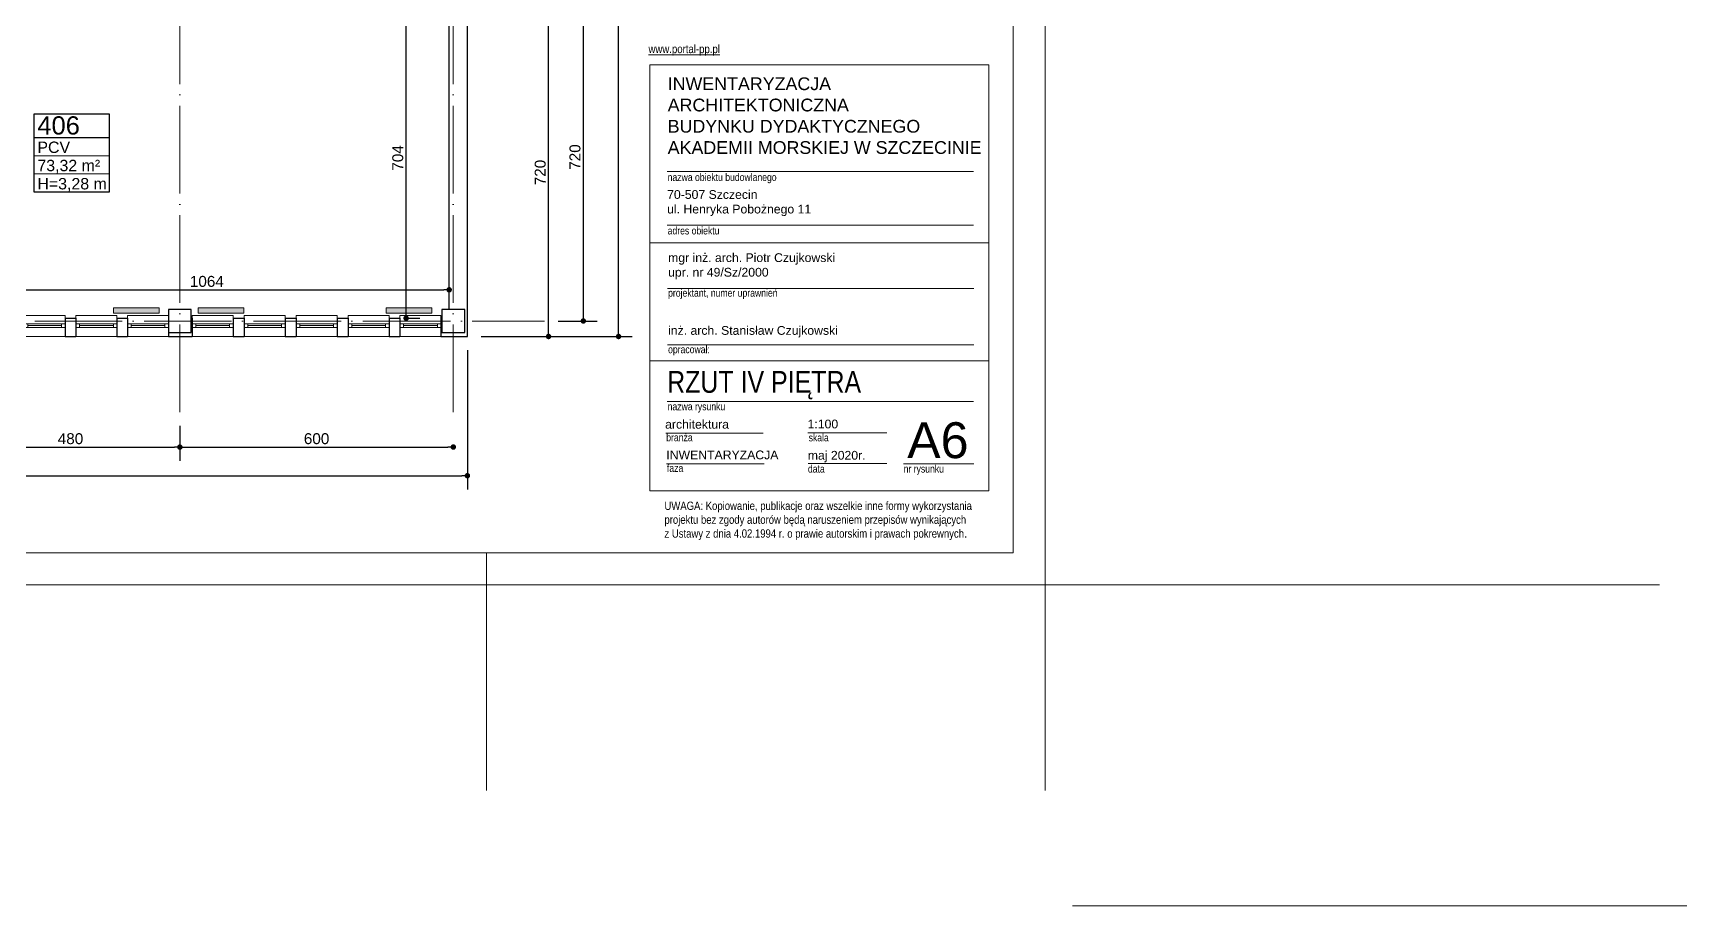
# Model space of a CAD drawing. Header units: millimetres. Extents: x 54 to 8480, y -22812 to 17434.
# Drawn here: x 4790 to 8420, y 3934 to 5851 of the extents above; entities that cross this region are included whole.
import ezdxf

# ---------------------------------------------------------------- set-up
doc = ezdxf.new("R2010")
doc.units = ezdxf.units.MM
doc.linetypes.add('ACAD_ISO04W100', pattern=[30, 24, -3, 0, -3])
doc.layers.add('grzejniki', color=104, linetype='Continuous')
doc.layers.add('TABELKI PO UWAGACH', color=5, linetype='Continuous')
for name, color, linetype, lineweight in [('osie', 132, 'ACAD_ISO04W100', 0), ('PLATFORMA', 7, 'Continuous', 0), ('STOLARKA', 97, 'Continuous', 0), ('tabelki', 151, 'Continuous', 0), ('wymiary', 150, 'Continuous', 0)]:
    doc.layers.add(name, color=color, linetype=linetype, lineweight=lineweight)
doc.styles.add('arial narrow', font='ARIALN.TTF', dxfattribs={"height": 15})
doc.styles.get("Standard").update_dxf_attribs({"font": 'arial.ttf'})
doc.dimstyles.new('ISO-25', dxfattribs={"dimtxt": 24, "dimasz": 12, "dimexe": 30, "dimexo": 30, "dimgap": 6, "dimtad": 1, "dimdec": 0, "dimtxsty": 'Standard', "dimblk": 'DOT', "dimcen": 2.5, "dimadec": 0, "dimazin": 0, "dimtfac": 1, "dimtdec": 0, "dimtmove": 0, "dimatfit": 3, "dimldrblk": 'DOT', "dimfxl": 1, "dimarcsym": 0})

# ---------------------------------------------------------------- blocks, each defined once
blk = doc.blocks.new('A$C13771EA7')
at = {"color": 132, "linetype": 'ACAD_ISO04W100', "lineweight": 0, "ltscale": 8}
for p, q in [((3511, -2874), (3511, 166)), ((4111, -2874), (4111, 166)), ((-169, -2674), (4311, -2674))]:
    blk.add_line(p, q, dxfattribs=at)
blk = doc.blocks.new('A$C4DC22848')
at = {"layer": 'STOLARKA', "lineweight": 0}
for p, q in [((0, 0), (90, 0)), ((8, -24), (82, -24)), ((0, -40), (0, -46)), ((0, -46), (90, -46)), ((90, -46), (90, -40))]:
    blk.add_line(p, q, dxfattribs=at)
for points in [[(0, -20), (90, -20), (90, -28), (0, -28)], [(0, -28), (8, -28), (8, -20), (0, -20)], [(82, -28), (90, -28), (90, -20), (82, -20)]]:
    blk.add_lwpolyline(points, close=True, dxfattribs=at)
blk = doc.blocks.new('_Dot')
at = {"color": 0, "linetype": 'ByBlock', "lineweight": -2}
blk.add_line((-0.5, 0), (-1, 0), dxfattribs=at)
at = {"color": 0, "linetype": 'ByBlock', "lineweight": 0, "const_width": 0.5}
blk.add_lwpolyline([(-0.25, 0, 1), (0.25, 0, 1)], format="xyb", close=True, dxfattribs=at)
blk = doc.blocks.new('*D74')
at = {"layer": 'Defpoints', "color": 0, "linetype": 'Continuous', "lineweight": 0}
for p in [(5912.6, 5938.7), (5998, 5938.7), (5912.6, 5218.7)]:
    blk.add_point(p, dxfattribs=at)
at = {"layer": 'wymiary', "color": 0, "linetype": 'Continuous', "lineweight": -2}
for p, q in [((5942.6, 5938.7), (6028, 5938.7)), ((5998, 5230.7), (5998, 5926.7)), ((5942.6, 5218.7), (6028, 5218.7))]:
    blk.add_line(p, q, dxfattribs=at)
at = {"layer": 'wymiary', "color": 0, "linetype": 'Continuous', "lineweight": -2, "xscale": 12, "yscale": 12, "zscale": 12}
for p, rotation in [((5998, 5938.7), 90), ((5998, 5218.7), 270)]:
    blk.add_blockref('_Dot', p, dxfattribs=dict(at, rotation=rotation))
at = {"layer": 'wymiary', "color": 0, "linetype": 'Continuous', "lineweight": 0, "insert": (5979.7, 5578.7), "char_height": 24, "attachment_point": 5, "rotation": 90}
blk.add_mtext('720', dxfattribs=at)
blk = doc.blocks.new('*D83')
at = {"layer": 'Defpoints', "color": 0, "linetype": 'Continuous', "lineweight": 0}
for p in [(4632.6, 5018.7), (5112.6, 5018.7), (5112.6, 4941.9)]:
    blk.add_point(p, dxfattribs=at)
at = {"layer": 'wymiary', "color": 0, "linetype": 'Continuous', "lineweight": -2}
for p, q in [((4632.6, 4988.7), (4632.6, 4911.9)), ((5112.6, 4988.7), (5112.6, 4911.9)), ((4644.6, 4941.9), (5100.6, 4941.9))]:
    blk.add_line(p, q, dxfattribs=at)
at = {"layer": 'wymiary', "color": 0, "linetype": 'Continuous', "lineweight": -2, "xscale": 12, "yscale": 12, "zscale": 12, "rotation": 180}
blk.add_blockref('_Dot', (4632.6, 4941.9), dxfattribs=at)
at = {"layer": 'wymiary', "color": 0, "linetype": 'Continuous', "lineweight": -2, "xscale": 12, "yscale": 12, "zscale": 12}
blk.add_blockref('_Dot', (5112.6, 4941.9), dxfattribs=at)
at = {"layer": 'wymiary', "color": 0, "linetype": 'Continuous', "lineweight": 0, "insert": (4872.6, 4960.2), "char_height": 24, "attachment_point": 5}
blk.add_mtext('480', dxfattribs=at)
blk = doc.blocks.new('*D84')
at = {"layer": 'Defpoints', "color": 0, "linetype": 'Continuous', "lineweight": 0}
for p in [(5112.6, 5018.7), (5712.6, 4941.9), (5712.6, 4941.9)]:
    blk.add_point(p, dxfattribs=at)
at = {"layer": 'wymiary', "color": 0, "linetype": 'Continuous', "lineweight": -2}
for p, q in [((5112.6, 4988.7), (5112.6, 4911.9)), ((5124.6, 4941.9), (5700.6, 4941.9))]:
    blk.add_line(p, q, dxfattribs=at)
at = {"layer": 'wymiary', "color": 0, "linetype": 'Continuous', "lineweight": -2, "xscale": 12, "yscale": 12, "zscale": 12, "rotation": 180}
blk.add_blockref('_Dot', (5112.6, 4941.9), dxfattribs=at)
at = {"layer": 'wymiary', "color": 0, "linetype": 'Continuous', "lineweight": -2, "xscale": 12, "yscale": 12, "zscale": 12}
blk.add_blockref('_Dot', (5712.6, 4941.9), dxfattribs=at)
at = {"layer": 'wymiary', "color": 0, "linetype": 'Continuous', "lineweight": 0, "insert": (5412.6, 4960.2), "char_height": 24, "attachment_point": 5}
blk.add_mtext('600', dxfattribs=at)
blk = doc.blocks.new('*D85')
at = {"layer": 'Defpoints', "color": 0, "linetype": 'Continuous', "lineweight": 0}
for p in [(1601.6, 5184.7), (5743.6, 5184.7), (5743.6, 4879)]:
    blk.add_point(p, dxfattribs=at)
at = {"layer": 'wymiary', "color": 0, "linetype": 'Continuous', "lineweight": -2}
for p, q in [((1601.6, 5154.7), (1601.6, 4849)), ((5743.6, 5154.7), (5743.6, 4849)), ((1613.6, 4879), (5731.6, 4879))]:
    blk.add_line(p, q, dxfattribs=at)
at = {"layer": 'wymiary', "color": 0, "linetype": 'Continuous', "lineweight": -2, "xscale": 12, "yscale": 12, "zscale": 12, "rotation": 180}
blk.add_blockref('_Dot', (1601.6, 4879), dxfattribs=at)
at = {"layer": 'wymiary', "color": 0, "linetype": 'Continuous', "lineweight": -2, "xscale": 12, "yscale": 12, "zscale": 12}
blk.add_blockref('_Dot', (5743.6, 4879), dxfattribs=at)
at = {"layer": 'wymiary', "color": 0, "linetype": 'Continuous', "lineweight": 0, "insert": (3672.6, 4897.1), "char_height": 24, "attachment_point": 5}
blk.add_mtext('4142', dxfattribs=at)
blk = doc.blocks.new('*D86')
at = {"layer": 'Defpoints', "color": 0, "linetype": 'Continuous', "lineweight": 0}
for p in [(5743.6, 7892.7), (6075.4, 7892.7), (5743.6, 5184.7)]:
    blk.add_point(p, dxfattribs=at)
at = {"layer": 'wymiary', "color": 0, "linetype": 'Continuous', "lineweight": -2}
for p, q in [((5773.6, 7892.7), (6105.4, 7892.7)), ((6075.4, 5196.7), (6075.4, 7880.7)), ((5773.6, 5184.7), (6105.4, 5184.7))]:
    blk.add_line(p, q, dxfattribs=at)
at = {"layer": 'wymiary', "color": 0, "linetype": 'Continuous', "lineweight": -2, "xscale": 12, "yscale": 12, "zscale": 12}
for p, rotation in [((6075.4, 7892.7), 90), ((6075.4, 5184.7), 270)]:
    blk.add_blockref('_Dot', p, dxfattribs=dict(at, rotation=rotation))
at = {"layer": 'wymiary', "color": 0, "linetype": 'Continuous', "lineweight": 0, "insert": (6057.1, 6538.7), "char_height": 24, "attachment_point": 5, "rotation": 90}
blk.add_mtext('2708', dxfattribs=at)
blk = doc.blocks.new('*D212')
at = {"layer": 'Defpoints', "color": 0, "linetype": 'Continuous', "lineweight": 0}
for p in [(5743.6, 5904.7), (5921.7, 5904.7), (5743.6, 5184.7)]:
    blk.add_point(p, dxfattribs=at)
at = {"layer": 'wymiary', "color": 0, "linetype": 'Continuous', "lineweight": -2}
for p, q in [((5773.6, 5904.7), (5951.7, 5904.7)), ((5921.7, 5196.7), (5921.7, 5892.7)), ((5773.6, 5184.7), (5951.7, 5184.7))]:
    blk.add_line(p, q, dxfattribs=at)
at = {"layer": 'wymiary', "color": 0, "linetype": 'Continuous', "lineweight": -2, "xscale": 12, "yscale": 12, "zscale": 12}
for p, rotation in [((5921.7, 5904.7), 90), ((5921.7, 5184.7), 270)]:
    blk.add_blockref('_Dot', p, dxfattribs=dict(at, rotation=rotation))
at = {"layer": 'wymiary', "color": 0, "linetype": 'Continuous', "lineweight": 0, "insert": (5903.4, 5544.7), "char_height": 24, "attachment_point": 5, "rotation": 90}
blk.add_mtext('720', dxfattribs=at)
blk = doc.blocks.new('*D219')
at = {"layer": 'Defpoints', "color": 0, "linetype": 'Continuous', "lineweight": 0}
for p in [(5583.6, 5928.7), (5609.1, 5928.7), (5583.6, 5224.7)]:
    blk.add_point(p, dxfattribs=at)
at = {"layer": 'wymiary', "color": 0, "linetype": 'Continuous', "lineweight": -2}
for p, q in [((5609.1, 5236.7), (5609.1, 5916.7)), ((5613.6, 5928.7), (5639.1, 5928.7)), ((5613.6, 5224.7), (5639.1, 5224.7))]:
    blk.add_line(p, q, dxfattribs=at)
at = {"layer": 'wymiary', "color": 0, "linetype": 'Continuous', "lineweight": -2, "xscale": 12, "yscale": 12, "zscale": 12}
for p, rotation in [((5609.1, 5928.7), 90), ((5609.1, 5224.7), 270)]:
    blk.add_blockref('_Dot', p, dxfattribs=dict(at, rotation=rotation))
at = {"layer": 'wymiary', "color": 0, "linetype": 'Continuous', "lineweight": 0, "insert": (5590.9, 5576.7), "char_height": 24, "attachment_point": 5, "rotation": 90}
blk.add_mtext('704', dxfattribs=at)
blk = doc.blocks.new('*D434')
at = {"layer": 'Defpoints', "color": 0, "linetype": 'Continuous', "lineweight": 0}
for p in [(5703.6, 5287.2), (4640.1, 5243.7), (5703.6, 5243.7)]:
    blk.add_point(p, dxfattribs=at)
at = {"layer": 'wymiary', "color": 0, "linetype": 'Continuous', "lineweight": -2}
for p, q in [((4640.1, 5273.7), (4640.1, 5317.2)), ((5703.6, 5273.7), (5703.6, 5317.2)), ((4652.1, 5287.2), (5691.6, 5287.2))]:
    blk.add_line(p, q, dxfattribs=at)
at = {"layer": 'wymiary', "color": 0, "linetype": 'Continuous', "lineweight": -2, "xscale": 12, "yscale": 12, "zscale": 12, "rotation": 180}
blk.add_blockref('_Dot', (4640.1, 5287.2), dxfattribs=at)
at = {"layer": 'wymiary', "color": 0, "linetype": 'Continuous', "lineweight": -2, "xscale": 12, "yscale": 12, "zscale": 12}
blk.add_blockref('_Dot', (5703.6, 5287.2), dxfattribs=at)
at = {"layer": 'wymiary', "color": 0, "linetype": 'Continuous', "lineweight": 0, "insert": (5171.8, 5305.5), "char_height": 24, "attachment_point": 5}
blk.add_mtext('1064', dxfattribs=at)
blk = doc.blocks.new('A$C508466D2')
at = {"layer": 'grzejniki', "linetype": 'Continuous', "lineweight": 0}
blk.add_hatch(color=256, dxfattribs=at).paths.add_polyline_path([(-50, -12), (50, -12), (50, 0), (-50, 0)])
blk.add_lwpolyline([(-50, -12), (50, -12), (50, 0), (-50, 0)], close=True, dxfattribs=at)

msp = doc.modelspace()

# ---------------------------------------------------------------- linework, layer by layer
at = {"lineweight": 30}
for p, q in [((5703.6, 5243.7), (5703.6, 5913.7)), ((5743.6, 5184.7), (5743.6, 5904.7)), ((4860.6, 5224.7), (4884.6, 5224.7)), ((4860.6, 5224.7), (4860.6, 5184.7)), ((4884.6, 5224.7), (4884.6, 5184.7)), ((4974.6, 5224.7), (4997.6, 5224.7)), ((4974.6, 5224.7), (4974.6, 5184.7)), ((4997.6, 5224.7), (4997.6, 5184.7)), ((5087.6, 5224.7), (5087.6, 5184.7)), ((5139.6, 5224.7), (5137.6, 5224.7)), ((5139.6, 5224.7), (5139.6, 5184.7)), ((5229.6, 5224.7), (5229.6, 5184.7)), ((5229.6, 5224.7), (5253.6, 5224.7)), ((5253.6, 5224.7), (5253.6, 5184.7)), ((5343.6, 5224.7), (5367.6, 5224.7)), ((5343.6, 5224.7), (5343.6, 5184.7)), ((5367.6, 5224.7), (5367.6, 5184.7)), ((5457.6, 5224.7), (5481.6, 5224.7)), ((5457.6, 5224.7), (5457.6, 5184.7)), ((5481.6, 5224.7), (5481.6, 5184.7)), ((5571.6, 5224.7), (5595.6, 5224.7)), ((5571.6, 5224.7), (5571.6, 5184.7)), ((5595.6, 5224.7), (5595.6, 5184.7)), ((5685.6, 5224.7), (5685.6, 5184.7)), ((5685.6, 5224.7), (5687.6, 5224.7)), ((4860.6, 5184.7), (4884.6, 5184.7)), ((4974.6, 5184.7), (4997.6, 5184.7)), ((5087.6, 5184.7), (5139.6, 5184.7)), ((5229.6, 5184.7), (5253.6, 5184.7)), ((5343.6, 5184.7), (5367.6, 5184.7)), ((5457.6, 5184.7), (5481.6, 5184.7)), ((5571.6, 5184.7), (5595.6, 5184.7)), ((5685.6, 5184.7), (5743.6, 5184.7))]:
    msp.add_line(p, q, dxfattribs=at)
for points in [[(5087.6, 5193.7), (5137.6, 5193.7), (5137.6, 5243.7), (5087.6, 5243.7)], [(5687.6, 5193.7), (5737.6, 5193.7), (5737.6, 5243.7), (5687.6, 5243.7)]]:
    msp.add_lwpolyline(points, close=True, dxfattribs=at)
at = {"layer": 'PLATFORMA', "color": 7, "lineweight": 0}
for p, q in [((5785.3, 4709.5), (5785.3, 4188.1)), ((7011.6, 4639.5), (8359.8, 4639.5)), ((7011.6, 4639.5), (7011.6, 4188.1)), ((7071.6, 3934.5), (8419.8, 3934.5))]:
    msp.add_line(p, q, dxfattribs=at)
for points in [[(917.8, 4639.5), (7011.6, 4639.5), (7011.6, 8374.5), (917.8, 8374.5)], [(1301.6, 4709.5), (6941.6, 4709.5), (6941.6, 8304.5), (1301.6, 8304.5)]]:
    msp.add_lwpolyline(points, close=True, dxfattribs=at)
at = {"layer": 'tabelki', "color": 7, "linetype": 'Continuous', "lineweight": 0}
for p, q in [((6143.9, 5781.2), (6887.8, 5781.2)), ((6143.9, 4846.2), (6143.9, 5781.2)), ((6887.8, 5781.2), (6887.8, 4846.2)), ((6887.8, 5633.6), (6887.8, 4846.2)), ((6181.9, 5547.2), (6854.2, 5547.2)), ((6181.9, 5428.8), (6854.2, 5428.8)), ((6143.9, 5390.3), (6887.8, 5390.3)), ((6182.9, 5290.3), (6855.2, 5290.3)), ((6182.9, 5166.2), (6855.2, 5166.2)), ((6142.9, 5131), (6886.8, 5131)), ((6181.9, 5042.1), (6854.2, 5042.1)), ((6178.8, 4972.3), (6392.9, 4972.3)), ((6490.8, 4972.9), (6664.2, 4972.9)), ((6180.4, 4905), (6394.5, 4905)), ((6491.3, 4905.5), (6664.2, 4905.5)), ((6700.9, 4905), (6855.2, 4905)), ((6887.8, 4846.2), (6143.9, 4846.2)), ((6887.8, 4846.2), (6143.9, 4846.2)), ((6887.8, 4846.2), (6143.9, 4846.2))]:
    msp.add_line(p, q, dxfattribs=at)
at = {"layer": 'TABELKI PO UWAGACH', "color": 30, "linetype": 'Continuous', "lineweight": 30}
msp.add_line((4792.7, 5621.6), (4957.6, 5621.6), dxfattribs=at)
at = {"layer": 'TABELKI PO UWAGACH', "color": 30, "linetype": 'Continuous', "lineweight": 0}
for p, q in [((4792.7, 5581.6), (4957.6, 5581.6)), ((4792.7, 5541.6), (4957.6, 5541.6))]:
    msp.add_line(p, q, dxfattribs=at)
at = {"layer": 'TABELKI PO UWAGACH', "color": 30, "linetype": 'Continuous', "lineweight": 30}
msp.add_lwpolyline([(4792.7, 5673.9), (4957.6, 5673.9), (4957.6, 5501.6), (4792.7, 5501.6)], close=True, dxfattribs=at)

# ---------------------------------------------------------------- block references
at = {"layer": 'grzejniki', "linetype": 'Continuous', "lineweight": 0}
for p in [(5017.3, 5247.7), (5202.9, 5247.7), (5615.3, 5247.7)]:
    msp.add_blockref('A$C508466D2', p, dxfattribs=at)
at = {"layer": 'osie', "lineweight": 30, "rotation": 359.9999999999884}
msp.add_blockref('A$C13771EA7', (1601.6, 7892.7), dxfattribs=at)
at = {"layer": 'STOLARKA', "lineweight": 30, "xscale": -1, "rotation": 180}
for p in [(4770.6, 5184.7), (4884.6, 5184.7), (4997.6, 5184.7), (5139.6, 5184.7), (5253.6, 5184.7), (5367.6, 5184.7), (5481.6, 5184.7), (5595.6, 5184.7)]:
    msp.add_blockref('A$C4DC22848', p, dxfattribs=at)

# ---------------------------------------------------------------- texts
at = {"layer": 'tabelki', "color": 7, "lineweight": 0, "ltscale": 100, "attachment_point": 1, "style": 'arial narrow'}
for s, insert, char_height, width in [('{\\Lwww.portal-pp.pl}', (6141, 5825.2), 18.381, 746.786), ('\\pxi0.043631;{\\fArial|b0|i0|c238|p34;INWENTARYZACJA \\PARCHITEKTONICZNA\\PBUDYNKU DYDAKTYCZNEGO\\PAKADEMII MORSKIEJ W SZCZECINIE}', (6181.9, 5753.6), 28, 849.854), ('nazwa obiektu budowlanego', (6183, 5542.7), 16.543, 671.18), ('{\\fArial|b0|i0|c238|p34;70-507 Szczecin \\Pul. Henryka Pobożnego 11}', (6181.9, 5506), 19.202, 672.271), ('adres obiektu', (6183, 5425.3), 16.543, 671.18), ('{\\fArial|b0|i0|c0|p34;mgr inż. arch. Piotr Czujkowski \\Pupr. nr 49/Sz/2000}', (6184, 5367.4), 19.202, 671.164), ('projektant, numer uprawnień', (6184, 5288.7), 16.543, 671.18), ('{\\fArial|b0|i0|c0|p34;inż. arch. \\fArial|b0|i0|c238|p34;Stanisław\\fArial|b0|i0|c0|p34; Czujkowski }', (6184, 5207.6), 19.202, 671.164), ('opracował:', (6184, 5164.6), 16.54, 671.18), ('nazwa rysunku', (6183, 5039.3), 16.543, 671.18), ('{\\fArial|b0|i0|c0|p34;architektura}', (6177.5, 5001.6), 19.202, 193.796), ('{\\fArial|b0|i0|c0|p34;1:100}', (6490.1, 5002.2), 19.202, 193.796), ('branża', (6179.9, 4971.3), 16.54, 193.796), ('{\\fArial Narrow|b0|i0|c238|p34;skala}', (6492.4, 4971), 16.543, 95.837), ('faza', (6181.5, 4904), 16.54, 193.796), ('{\\fArial|b0|i0|c238|p34;INWENTARYZACJA}', (6180.2, 4934.3), 19.202, 193.796), ('{\\fArial Narrow|b0|i0|c238|p34;data}', (6490.9, 4902.5), 16.543, 205.795), ('{\\fArial|b0|i0|c238|p34;maj\\fArial|b0|i0|c0|p34; 20\\fArial|b0|i0|c238|p34;20\\fArial|b0|i0|c0|p34;r.}', (6490.6, 4933.5), 19.202, 348.144), ('nr rysunku', (6700.9, 4902.5), 16.54, 205.795)]:
    msp.add_mtext(s, dxfattribs=dict(at, insert=insert, char_height=char_height, width=width))
at = {"layer": 'tabelki', "color": 5, "linetype": 'Continuous', "lineweight": 0, "attachment_point": 1}
for s, insert, char_height, width in [('\\pxql;406', (4799.9, 5668.1), 40, 47.056), ('\\pxql;PCV', (4799.9, 5612.6), 25, 194.396), ('\\pxql;73,32 m²', (4799.9, 5572.6), 25, 160.906), ('\\pxql;H=3,28 m', (4799.9, 5532.6), 25, 182.523)]:
    msp.add_mtext(s, dxfattribs=dict(at, insert=insert, char_height=char_height, width=width))
at = {"layer": 'tabelki', "color": 7, "lineweight": 0, "ltscale": 100}
for s, insert, char_height, width, attachment_point in [('{\\fArial Narrow|b0|i0|c238|p34;\\H2.105x;RZUT IV PIĘTRA}', (6181.9, 5046.6), 22.701, 880.897, 7), ('{\\H1.579x;A6}', (6776, 4996.4), 49.923, 276.754, 2)]:
    msp.add_mtext(s, dxfattribs=dict(at, insert=insert, char_height=char_height, width=width, attachment_point=attachment_point))
at = {"layer": 'tabelki', "color": 7, "lineweight": 0, "insert": (6176, 4822.1), "char_height": 18.2419, "width": 699.066, "attachment_point": 1, "style": 'arial narrow'}
msp.add_mtext('UWAGA: Kopiowanie, publikacje oraz wszelkie inne formy wykorzystania projektu bez zgody autorów będą naruszeniem przepisów wynikających \\Pz Ustawy z dnia 4.02.1994 r. o prawie autorskim i prawach pokrewnych{\\fArial|b0|i0|c238|p34;.}', dxfattribs=at)

# ---------------------------------------------------------------- dimensions: what is measured, and where the dimension line sits
at = {"layer": 'wymiary', "linetype": 'Continuous', "lineweight": 0}
for base, p1, p2, picture, middle in [((6075.4, 7892.7), (5743.6, 5184.7), (5743.6, 7892.7), '*D86', (6057.1, 6538.7)), ((5609.1, 5928.7), (5583.6, 5224.7), (5583.6, 5928.7), '*D219', (5590.9, 5576.7)), ((5998, 5938.7), (5912.6, 5218.7), (5912.6, 5938.7), '*D74', (5979.7, 5578.7)), ((5921.7, 5904.7), (5743.6, 5184.7), (5743.6, 5904.7), '*D212', (5903.4, 5544.7))]:
    dim = msp.add_linear_dim(base=base, p1=p1, p2=p2, angle=90, dimstyle='ISO-25', dxfattribs=at)
    dim.commit()
    dim.dimension.update_dxf_attribs({"geometry": picture, "text_midpoint": middle})
for base, p1, p2, picture, middle in [((5703.5896651, 5287.2146053), (4640.0896651, 5243.7218057), (5703.5896651, 5243.7218057), '*D434', (5171.8396651, 5305.468357)), ((5112.6, 4941.9), (4632.6, 5018.7), (5112.6, 5018.7), '*D83', (4872.6, 4960.2)), ((5712.6, 4941.9), (5112.6, 5018.7), (5712.6, 4941.9), '*D84', (5412.6, 4960.2))]:
    dim = msp.add_linear_dim(base=base, p1=p1, p2=p2, dimstyle='ISO-25', override={"dimtmove": 1}, dxfattribs=at)
    dim.commit()
    dim.dimension.update_dxf_attribs({"geometry": picture, "text_midpoint": middle})
dim = msp.add_linear_dim(base=(5743.6, 4879), p1=(1601.6, 5184.7), p2=(5743.6, 5184.7), dimstyle='ISO-25', dxfattribs=at)
dim.commit()
dim.dimension.update_dxf_attribs({"geometry": '*D85', "text_midpoint": (3672.6, 4897.1)})

doc.saveas('drawing.dxf')
